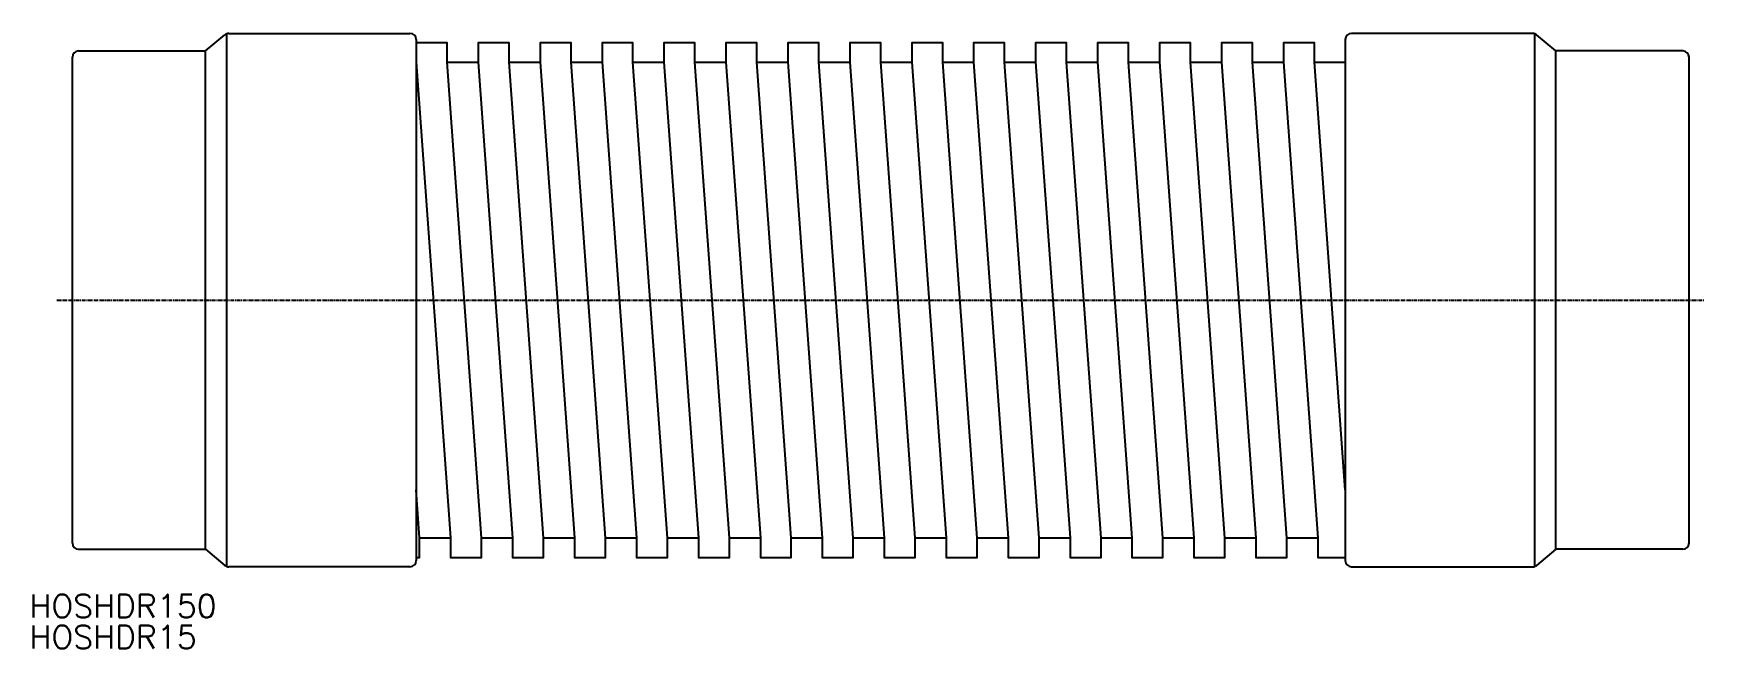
# Model space of a CAD drawing. Extents: x 34 to 574, y 97 to 296.
import ezdxf
from ezdxf.enums import TextEntityAlignment as Align

# ---------------------------------------------------------------- set-up
doc = ezdxf.new("R2010")
doc.units = 0
doc.linetypes.add('CENTER', pattern=[2, 1.25, -0.25, 0.25, -0.25])
doc.layers.get('0').update_dxf_attribs({"linetype": 'CONTINUOUS'})
doc.layers.add('CENTER', color=1, linetype='CENTER')
doc.styles.get("Standard").update_dxf_attribs({"font": 'txt.shx', "bigfont": 'extfont.shx'})

msp = doc.modelspace()

# ---------------------------------------------------------------- linework, layer by layer
for p, q in [((90, 290.5), (96.25, 295.69)), ((96.85, 123.97), (96.85, 296.03)), ((97.53, 296.15), (156, 296.15)), ((158, 294.15), (158, 125.85)), ((458, 294.15), (458, 125.85)), ((518.47, 296.15), (460, 296.15)), ((519.15, 123.97), (519.15, 296.03)), ((526, 290.5), (519.75, 295.69)), ((47, 131.5), (47, 288.5)), ((49, 290.5), (90, 290.5)), ((90, 129.5), (90, 290.5)), ((168, 286.83), (178, 286.83)), ((188, 286.83), (198, 286.83)), ((208, 286.83), (218, 286.83)), ((228, 286.83), (238, 286.83)), ((248, 286.83), (258, 286.83)), ((268, 286.83), (278, 286.83)), ((288, 286.83), (298, 286.83)), ((308, 286.83), (318, 286.83)), ((328, 286.83), (338, 286.83)), ((348, 286.83), (358, 286.83)), ((368, 286.83), (378, 286.83)), ((388, 286.83), (398, 286.83)), ((408, 286.83), (418, 286.83)), ((428, 286.83), (438, 286.83)), ((448, 286.83), (458, 286.83)), ((526, 129.5), (526, 290.5)), ((567, 290.5), (526, 290.5)), ((569, 131.5), (569, 288.5)), ((159.12, 133.17), (169.12, 133.17)), ((179.12, 133.17), (189.12, 133.17)), ((199.12, 133.17), (209.12, 133.17)), ((219.12, 133.17), (229.12, 133.17)), ((239.12, 133.17), (249.12, 133.17)), ((259.12, 133.17), (269.12, 133.17)), ((279.12, 133.17), (289.12, 133.17)), ((299.12, 133.17), (309.12, 133.17)), ((319.12, 133.17), (329.12, 133.17)), ((339.12, 133.17), (349.12, 133.17)), ((359.12, 133.17), (369.12, 133.17)), ((379.12, 133.17), (389.12, 133.17)), ((399.12, 133.17), (409.12, 133.17)), ((419.12, 133.17), (429.12, 133.17)), ((439.12, 133.17), (449.12, 133.17)), ((49, 129.5), (90, 129.5)), ((90, 129.5), (96.25, 124.31)), ((526, 129.5), (519.75, 124.31)), ((567, 129.5), (526, 129.5)), ((156, 123.85), (97.53, 123.85)), ((460, 123.85), (518.47, 123.85))]:
    msp.add_line(p, q)
for points in [[(169.12, 133.17), (169.12, 126.9), (179.12, 126.9), (179.12, 133.17), (168, 286.83), (168, 293.1), (158, 293.1), (158, 286.83)], [(189.12, 133.17), (189.12, 126.9), (199.12, 126.9), (199.12, 133.17), (188, 286.83), (188, 293.1), (178, 293.1), (178, 286.83)], [(209.12, 133.17), (209.12, 126.9), (219.12, 126.9), (219.12, 133.17), (208, 286.83), (208, 293.1), (198, 293.1), (198, 286.83)], [(229.12, 133.17), (229.12, 126.9), (239.12, 126.9), (239.12, 133.17), (228, 286.83), (228, 293.1), (218, 293.1), (218, 286.83)], [(249.12, 133.17), (249.12, 126.9), (259.12, 126.9), (259.12, 133.17), (248, 286.83), (248, 293.1), (238, 293.1), (238, 286.83)], [(269.12, 133.17), (269.12, 126.9), (279.12, 126.9), (279.12, 133.17), (268, 286.83), (268, 293.1), (258, 293.1), (258, 286.83)], [(289.12, 133.17), (289.12, 126.9), (299.12, 126.9), (299.12, 133.17), (288, 286.83), (288, 293.1), (278, 293.1), (278, 286.83)], [(309.12, 133.17), (309.12, 126.9), (319.12, 126.9), (319.12, 133.17), (308, 286.83), (308, 293.1), (298, 293.1), (298, 286.83)], [(329.12, 133.17), (329.12, 126.9), (339.12, 126.9), (339.12, 133.17), (328, 286.83), (328, 293.1), (318, 293.1), (318, 286.83)], [(349.12, 133.17), (349.12, 126.9), (359.12, 126.9), (359.12, 133.17), (348, 286.83), (348, 293.1), (338, 293.1), (338, 286.83)], [(369.12, 133.17), (369.12, 126.9), (379.12, 126.9), (379.12, 133.17), (368, 286.83), (368, 293.1), (358, 293.1), (358, 286.83)], [(389.12, 133.17), (389.12, 126.9), (399.12, 126.9), (399.12, 133.17), (388, 286.83), (388, 293.1), (378, 293.1), (378, 286.83)], [(409.12, 133.17), (409.12, 126.9), (419.12, 126.9), (419.12, 133.17), (408, 286.83), (408, 293.1), (398, 293.1), (398, 286.83)], [(429.12, 133.17), (429.12, 126.9), (439.12, 126.9), (439.12, 133.17), (428, 286.83), (428, 293.1), (418, 293.1), (418, 286.83)]]:
    msp.add_lwpolyline(points, close=True)
for points in [[(458, 148.7), (448, 286.83), (448, 293.1), (438, 293.1), (438, 286.83), (449.12, 133.17), (449.12, 126.9), (458, 126.9)], [(158, 126.9), (159.12, 126.9), (159.12, 133.17), (158, 148.7)]]:
    msp.add_lwpolyline(points)
for centre, start, end in [((97.53, 294.15), 90, 129.6927), ((156, 294.15), 0, 90), ((460, 294.15), 90, 180), ((518.47, 294.15), 50.3073, 90), ((49, 288.5), 90, 180), ((567, 288.5), 0, 90), ((49, 131.5), 180, 270), ((567, 131.5), 270, 0), ((97.53, 125.85), 230.3073, 270), ((156, 125.85), 270, 0), ((460, 125.85), 180, 270), ((518.47, 125.85), 270, 309.6927)]:
    msp.add_arc(centre, 2, start, end)
at = {"layer": 'CENTER', "color": 1, "linetype": 'CENTER'}
msp.add_line((42, 210), (574, 210), dxfattribs=at)

# ---------------------------------------------------------------- texts
at = {"color": 7, "linetype": 'CONTINUOUS'}
for s, p in [('HOSHDR150', (33.13, 111.17)), ('HOSHDR15', (33.13, 101.17))]:
    msp.add_text(s, height=7.5, dxfattribs=at).set_placement(p, align=Align.MIDDLE_LEFT)

doc.saveas('drawing.dxf')
